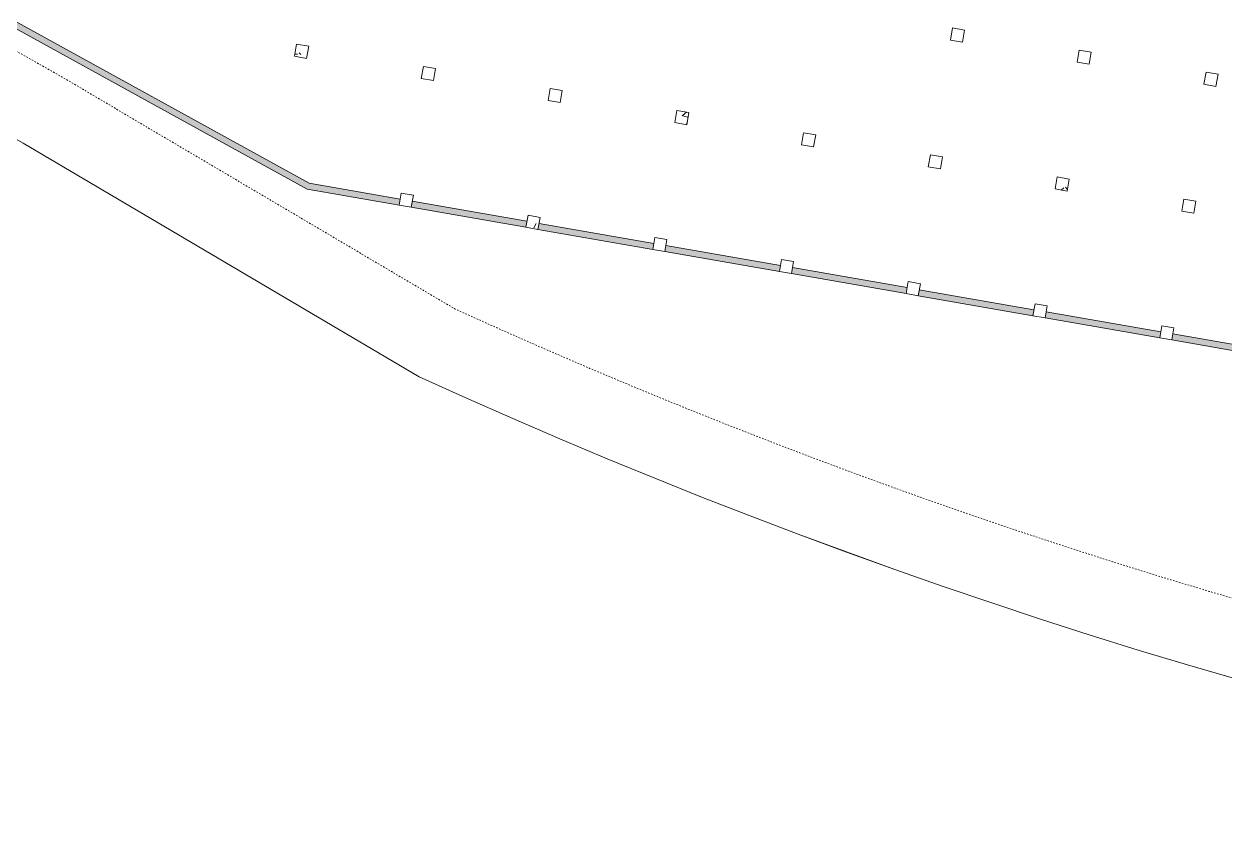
# Model space of a CAD drawing. Extents: x 274235 to 276654, y 142848 to 144425.
# Drawn here: x 276130.2 to 276208.6, y 142914.6 to 142966.6 of the extents above; entities that cross this region are included whole.
import ezdxf

# ---------------------------------------------------------------- set-up
doc = ezdxf.new("R2010")
doc.units = 0
doc.header["$LTSCALE"] = 1.5
doc.linetypes.add('IMPORT-SITE-SETBACK$0$_ACM-G-DASHED _2_', pattern=[19.05, 12.7, -6.35])
doc.layers.get('0').update_dxf_attribs({"linetype": 'CONTINUOUS', "lineweight": 0})
for name, color, linetype, lineweight in [('_ACM-A-DETL', 7, 'CONTINUOUS', 5), ('_ACM-A-SITE-PROP-ESMT', 10, 'CONTINUOUS', 5), ('_ACM-A-WALL-FULL', 6, 'CONTINUOUS', 13), ('_ACM-A-WALL-PATT', 8, 'CONTINUOUS', 9), ('_ACM-S-STRU-CLOS', 5, 'CONTINUOUS', 5), ('SITE for basement_dwg', 8, 'CONTINUOUS', 5), ('SITE-SETBACK$0$_ACM-A-SITE-SETB-HIRS', 7, 'IMPORT-SITE-SETBACK$0$_ACM-G-DASHED _2_', 18), ('SITE-SETBACK$0$JZD', 250, 'CONTINUOUS', 5)]:
    doc.layers.add(name, color=color, linetype=linetype, lineweight=lineweight)

# ---------------------------------------------------------------- blocks, each defined once
blk = doc.blocks.new('SITE for basement_dwg-3947335-B1_Working')
at = {"layer": 'SITE-SETBACK$0$_ACM-A-SITE-SETB-HIRS', "flags": 128}
blk.add_lwpolyline([(441171, 257688), (447193, 257688), (445964, 215892), (464070, 215604), (464034, 183857), (464946, 136400), (467077, 81763), (463911, 41559), (467261, -31569), (445510, -54465), (417944, -54618), (414626, -54621), (411318, -54596), (408012, -54543), (404706, -54460), (401399, -54349), (398094, -54210), (394792, -54041), (391491, -53843), (388192, -53617), (384893, -53362), (381598, -53079), (378306, -52767), (375017, -52425), (371729, -52056), (368447, -51659), (365167, -51232), (361891, -50777), (358620, -50293), (355353, -49781), (352089, -49240), (348831, -48672), (345578, -48074), (342330, -47449), (339089, -46796), (335852, -46114), (332622, -45404), (329398, -44666), (326181, -43899), (322970, -43105), (320011, -42346), (292145, -31836), (279304, -27260), (276912, -26407), (227559, -8820), (178459, 5903), (177562, 21093), (169095, 20113), (166988, 17822), (159511, 52445), (159728, 58960), (160004, 60492), (159400, 67475), (158242, 76922), (156377, 88374), (154069, 96126), (153228, 103623), (148745, 257688)], dxfattribs=at)
at = {"layer": 'SITE-SETBACK$0$JZD', "flags": 128}
blk.add_lwpolyline([(374480, -57396), (371149, -57023), (367823, -56620), (364500, -56187), (361182, -55726), (357867, -55236), (354557, -54717), (351251, -54169), (347949, -53593), (344653, -52988), (341363, -52355), (338079, -51693), (334800, -51002), (331527, -50282), (328261, -49535), (325001, -48758), (321748, -47954), (318503, -47121), (290424, -36530), (277626, -31970), (275233, -31117), (226000, -13573)], dxfattribs=at)
blk = doc.blocks.new('M_Concrete-Rectangular-Column - 800 x 800mm-V238-B1_Working')
at = {"layer": '_ACM-S-STRU-CLOS'}
h = blk.add_hatch(dxfattribs=at)
h.set_pattern_fill('FP_156', color=256, style=0, pattern_type=2)
h.set_pattern_definition([(50, (-975004, -554004.6), (3643.682, -318.781), [381, -4191]), (355, (-975004, -554004.6), (-704.856, 3821.136), [304.8, -3352.8]), (100.451, (-974700.5, -554031), (2938.852, 3502.332), [323.8, -3561.801]), (46.184, (-975004, -552988.6), (5421.582, -840.855), [571.5, -6286.5]), (96.636, (-974552.3, -553058.6), (4748.051, 4948.551), [485.7, -5342.702]), (351.184, (-975004, -552988.6), (4748.1, 4948.506), [457.2, -5029.2]), (21, (-974496, -553242.6), (3032.288, -2045.3045), [381, -4191]), (326, (-974496, -553242.6), (1236.042, 3683.762), [304.8, -3352.8]), (71.451, (-974243.4, -553413), (4268.343, 1638.425), [323.8, -3561.801]), (37.5, (-975004.1, -554004.6), (61.772, 1691.1008), [167.64, -3144.52, 167.64, -6601.46]), (37.5, (-975004.1, -554004.6), (61.772, 1691.1008), [-3479.8, -3235.96, 167.64, -3197.86]), (7.5, (-975004.1, -554004.6), (1336.3933, 2003.6115), [167.64, -1772.92, 167.64, -4351.02]), (7.5, (-975004.1, -554004.6), (1336.3933, 2003.6115), [-2108.2, -3068.32, 167.64, -1115.06]), (327.5, (-976137, -554004.6), (2711.8178, -114.5786), [167.64, -1102.36, -9220.2]), (327.5, (-976137, -554004.6), (2711.8178, -114.5786), [-1270, 167.64, -3794.76, -5257.8]), (327.5, (-976137, -554004.6), (2711.8178, -114.5786), [-5232.4, 167.64, -5090.16]), (317.5, (-976645, -554004.6), (2962.5856, 508.5334), [167.64, -1483.36, 167.64, -6197.6]), (317.5, (-976645, -554004.6), (2962.5856, 508.5334), [-1818.64, -2463.8, 167.64, -3566.16])])
h.paths.add_polyline_path([(400, -400), (400, 400), (-400, 400), (-400, -400)])
at = {"layer": '_ACM-A-DETL', "color": 250}
for p, q in [((400, 400), (-400, 400)), ((-400, 400), (-400, -400)), ((400, -400), (400, 400)), ((-400, -400), (400, -400))]:
    blk.add_line(p, q, dxfattribs=at)
blk = doc.blocks.new('M_Concrete-Rectangular-Column - 800 x 800mm-V239-B1_Working')
at = {"layer": '_ACM-A-DETL', "color": 250}
for p, q in [((400, 400), (-400, 400)), ((-400, 400), (-400, -400)), ((400, -400), (400, 400)), ((-400, -400), (400, -400))]:
    blk.add_line(p, q, dxfattribs=at)
blk = doc.blocks.new('M_Concrete-Rectangular-Column - 800 x 800mm-V248-B1_Working')
at = {"layer": '_ACM-S-STRU-CLOS'}
h = blk.add_hatch(dxfattribs=at)
h.set_pattern_fill('FP_161', color=256, style=0, pattern_type=2)
h.set_pattern_definition([(50, (-949804, -545604.6), (3643.682, -318.781), [381, -4191]), (355, (-949804, -545604.6), (-704.856, 3821.136), [304.8, -3352.8]), (100.451, (-949500.5, -545631), (2938.852, 3502.332), [323.8, -3561.801]), (46.184, (-949804, -544588.6), (5421.582, -840.855), [571.5, -6286.5]), (96.636, (-949352.3, -544658.6), (4748.051, 4948.551), [485.7, -5342.702]), (351.184, (-949804, -544588.6), (4748.1, 4948.506), [457.2, -5029.2]), (21, (-949296, -544842.6), (3032.288, -2045.3045), [381, -4191]), (326, (-949296, -544842.6), (1236.042, 3683.762), [304.8, -3352.8]), (71.451, (-949043.4, -545013), (4268.343, 1638.425), [323.8, -3561.801]), (37.5, (-949804.1, -545604.6), (61.772, 1691.1008), [167.64, -3144.52, 167.64, -6601.46]), (37.5, (-949804.1, -545604.6), (61.772, 1691.1008), [-3479.8, -3235.96, 167.64, -3197.86]), (7.5, (-949804.1, -545604.6), (1336.3933, 2003.6115), [167.64, -1772.92, 167.64, -4351.02]), (7.5, (-949804.1, -545604.6), (1336.3933, 2003.6115), [-2108.2, -3068.32, 167.64, -1115.06]), (327.5, (-950937, -545604.6), (2711.8178, -114.5786), [167.64, -1102.36, -9220.2]), (327.5, (-950937, -545604.6), (2711.8178, -114.5786), [-1270, 167.64, -3794.76, -5257.8]), (327.5, (-950937, -545604.6), (2711.8178, -114.5786), [-5232.4, 167.64, -5090.16]), (317.5, (-951445, -545604.6), (2962.5856, 508.5334), [167.64, -1483.36, 167.64, -6197.6]), (317.5, (-951445, -545604.6), (2962.5856, 508.5334), [-1818.64, -2463.8, 167.64, -3566.16])])
h.paths.add_polyline_path([(400, -400), (400, 400), (-400, 400), (-400, -400)])
at = {"layer": '_ACM-A-DETL', "color": 250}
for p, q in [((400, 400), (-400, 400)), ((-400, 400), (-400, -400)), ((400, -400), (400, 400)), ((-400, -400), (400, -400))]:
    blk.add_line(p, q, dxfattribs=at)
blk = doc.blocks.new('M_Concrete-Rectangular-Column - 800 x 800mm-V249-B1_Working')
at = {"layer": '_ACM-A-DETL', "color": 250}
for p, q in [((400, 400), (-400, 400)), ((-400, 400), (-400, -400)), ((400, -400), (400, 400)), ((-400, -400), (400, -400))]:
    blk.add_line(p, q, dxfattribs=at)
blk = doc.blocks.new('M_Concrete-Rectangular-Column - 800 x 800mm-V250-B1_Working')
at = {"layer": '_ACM-A-DETL', "color": 250}
for p, q in [((400, 400), (-400, 400)), ((-400, 400), (-400, -400)), ((400, -400), (400, 400)), ((-400, -400), (400, -400))]:
    blk.add_line(p, q, dxfattribs=at)
blk = doc.blocks.new('M_Concrete-Rectangular-Column - 800 x 800mm-V251-B1_Working')
at = {"layer": '_ACM-S-STRU-CLOS'}
h = blk.add_hatch(dxfattribs=at)
h.set_pattern_fill('FP_162', color=256, style=0, pattern_type=2)
h.set_pattern_definition([(50, (-924604, -545604.6), (3643.682, -318.781), [381, -4191]), (355, (-924604, -545604.6), (-704.856, 3821.136), [304.8, -3352.8]), (100.451, (-924300.5, -545631), (2938.852, 3502.332), [323.8, -3561.801]), (46.184, (-924604, -544588.6), (5421.582, -840.855), [571.5, -6286.5]), (96.636, (-924152.3, -544658.6), (4748.051, 4948.551), [485.7, -5342.702]), (351.184, (-924604, -544588.6), (4748.1, 4948.506), [457.2, -5029.2]), (21, (-924096, -544842.6), (3032.288, -2045.3045), [381, -4191]), (326, (-924096, -544842.6), (1236.042, 3683.762), [304.8, -3352.8]), (71.451, (-923843.4, -545013), (4268.343, 1638.425), [323.8, -3561.801]), (37.5, (-924604.1, -545604.6), (61.772, 1691.1008), [167.64, -3144.52, 167.64, -6601.46]), (37.5, (-924604.1, -545604.6), (61.772, 1691.1008), [-3479.8, -3235.96, 167.64, -3197.86]), (7.5, (-924604.1, -545604.6), (1336.3933, 2003.6115), [167.64, -1772.92, 167.64, -4351.02]), (7.5, (-924604.1, -545604.6), (1336.3933, 2003.6115), [-2108.2, -3068.32, 167.64, -1115.06]), (327.5, (-925737, -545604.6), (2711.8178, -114.5786), [167.64, -1102.36, -9220.2]), (327.5, (-925737, -545604.6), (2711.8178, -114.5786), [-1270, 167.64, -3794.76, -5257.8]), (327.5, (-925737, -545604.6), (2711.8178, -114.5786), [-5232.4, 167.64, -5090.16]), (317.5, (-926245, -545604.6), (2962.5856, 508.5334), [167.64, -1483.36, 167.64, -6197.6]), (317.5, (-926245, -545604.6), (2962.5856, 508.5334), [-1818.64, -2463.8, 167.64, -3566.16])])
h.paths.add_polyline_path([(400, -400), (400, 400), (-400, 400), (-400, -400)])
at = {"layer": '_ACM-A-DETL', "color": 250}
for p, q in [((400, 400), (-400, 400)), ((-400, 400), (-400, -400)), ((400, -400), (400, 400)), ((-400, -400), (400, -400))]:
    blk.add_line(p, q, dxfattribs=at)
blk = doc.blocks.new('M_Concrete-Rectangular-Column - 800 x 800mm-V252-B1_Working')
at = {"layer": '_ACM-A-DETL', "color": 250}
for p, q in [((400, 400), (-400, 400)), ((-400, 400), (-400, -400)), ((400, -400), (400, 400)), ((-400, -400), (400, -400))]:
    blk.add_line(p, q, dxfattribs=at)
blk = doc.blocks.new('M_Concrete-Rectangular-Column - 800 x 800mm-V253-B1_Working')
at = {"layer": '_ACM-S-STRU-CLOS'}
h = blk.add_hatch(dxfattribs=at)
h.set_pattern_fill('FP_163', color=256, style=0, pattern_type=2)
h.set_pattern_definition([(50, (-941404, -537204.6), (3643.682, -318.781), [381, -4191]), (355, (-941404, -537204.6), (-704.856, 3821.136), [304.8, -3352.8]), (100.451, (-941100.5, -537231), (2938.852, 3502.332), [323.8, -3561.801]), (46.184, (-941404, -536188.6), (5421.582, -840.855), [571.5, -6286.5]), (96.636, (-940952.3, -536258.6), (4748.051, 4948.551), [485.7, -5342.702]), (351.184, (-941404, -536188.6), (4748.1, 4948.506), [457.2, -5029.2]), (21, (-940896, -536442.6), (3032.288, -2045.3045), [381, -4191]), (326, (-940896, -536442.6), (1236.042, 3683.762), [304.8, -3352.8]), (71.451, (-940643.4, -536613), (4268.343, 1638.425), [323.8, -3561.801]), (37.5, (-941404.1, -537204.6), (61.772, 1691.1008), [167.64, -3144.52, 167.64, -6601.46]), (37.5, (-941404.1, -537204.6), (61.772, 1691.1008), [-3479.8, -3235.96, 167.64, -3197.86]), (7.5, (-941404.1, -537204.6), (1336.3933, 2003.6115), [167.64, -1772.92, 167.64, -4351.02]), (7.5, (-941404.1, -537204.6), (1336.3933, 2003.6115), [-2108.2, -3068.32, 167.64, -1115.06]), (327.5, (-942537, -537204.6), (2711.8178, -114.5786), [167.64, -1102.36, -9220.2]), (327.5, (-942537, -537204.6), (2711.8178, -114.5786), [-1270, 167.64, -3794.76, -5257.8]), (327.5, (-942537, -537204.6), (2711.8178, -114.5786), [-5232.4, 167.64, -5090.16]), (317.5, (-943045, -537204.6), (2962.5856, 508.5334), [167.64, -1483.36, 167.64, -6197.6]), (317.5, (-943045, -537204.6), (2962.5856, 508.5334), [-1818.64, -2463.8, 167.64, -3566.16])])
h.paths.add_polyline_path([(400, -400), (400, 400), (-400, 400), (-400, -400)])
at = {"layer": '_ACM-A-DETL', "color": 250}
for p, q in [((400, 400), (-400, 400)), ((-400, 400), (-400, -400)), ((400, -400), (400, 400)), ((-400, -400), (400, -400))]:
    blk.add_line(p, q, dxfattribs=at)
blk = doc.blocks.new('M_Concrete-Rectangular-Column - 800 x 800mm-V254-B1_Working')
at = {"layer": '_ACM-A-DETL', "color": 250}
for p, q in [((400, 400), (-400, 400)), ((-400, 400), (-400, -400)), ((400, -400), (400, 400)), ((-400, -400), (400, -400))]:
    blk.add_line(p, q, dxfattribs=at)
blk = doc.blocks.new('M_Concrete-Rectangular-Column - 800 x 800mm-V263-B1_Working')
at = {"layer": '_ACM-A-DETL', "color": 250}
for p, q in [((400, 400), (-400, 400)), ((-400, 400), (-400, -400)), ((400, -400), (400, 400)), ((-400, -400), (400, -400))]:
    blk.add_line(p, q, dxfattribs=at)
blk = doc.blocks.new('M_Concrete-Rectangular-Column - 800 x 800mm-V331-B1_Working')
at = {"layer": '_ACM-S-STRU-CLOS'}
h = blk.add_hatch(dxfattribs=at)
h.set_pattern_fill('FP_216', color=256, style=0, pattern_type=2)
h.set_pattern_definition([(50, (-975004, -545604.6), (3643.682, -318.781), [381, -4191]), (355, (-975004, -545604.6), (-704.856, 3821.136), [304.8, -3352.8]), (100.451, (-974700.5, -545631), (2938.852, 3502.332), [323.8, -3561.801]), (46.184, (-975004, -544588.6), (5421.582, -840.855), [571.5, -6286.5]), (96.636, (-974552.3, -544658.6), (4748.051, 4948.551), [485.7, -5342.702]), (351.184, (-975004, -544588.6), (4748.1, 4948.506), [457.2, -5029.2]), (21, (-974496, -544842.6), (3032.288, -2045.3045), [381, -4191]), (326, (-974496, -544842.6), (1236.042, 3683.762), [304.8, -3352.8]), (71.451, (-974243.4, -545013), (4268.343, 1638.425), [323.8, -3561.801]), (37.5, (-975004.1, -545604.6), (61.772, 1691.1008), [167.64, -3144.52, 167.64, -6601.46]), (37.5, (-975004.1, -545604.6), (61.772, 1691.1008), [-3479.8, -3235.96, 167.64, -3197.86]), (7.5, (-975004.1, -545604.6), (1336.3933, 2003.6115), [167.64, -1772.92, 167.64, -4351.02]), (7.5, (-975004.1, -545604.6), (1336.3933, 2003.6115), [-2108.2, -3068.32, 167.64, -1115.06]), (327.5, (-976137, -545604.6), (2711.8178, -114.5786), [167.64, -1102.36, -9220.2]), (327.5, (-976137, -545604.6), (2711.8178, -114.5786), [-1270, 167.64, -3794.76, -5257.8]), (327.5, (-976137, -545604.6), (2711.8178, -114.5786), [-5232.4, 167.64, -5090.16]), (317.5, (-976645, -545604.6), (2962.5856, 508.5334), [167.64, -1483.36, 167.64, -6197.6]), (317.5, (-976645, -545604.6), (2962.5856, 508.5334), [-1818.64, -2463.8, 167.64, -3566.16])])
h.paths.add_polyline_path([(400, -400), (400, 400), (-400, 400), (-400, -400)])
at = {"layer": '_ACM-A-DETL', "color": 250}
for p, q in [((400, 400), (-400, 400)), ((-400, 400), (-400, -400)), ((400, -400), (400, 400)), ((-400, -400), (400, -400))]:
    blk.add_line(p, q, dxfattribs=at)
blk = doc.blocks.new('M_Concrete-Rectangular-Column - 800 x 800mm-V332-B1_Working')
at = {"layer": '_ACM-A-DETL', "color": 250}
for p, q in [((400, 400), (-400, 400)), ((-400, 400), (-400, -400)), ((400, -400), (400, 400)), ((-400, -400), (400, -400))]:
    blk.add_line(p, q, dxfattribs=at)
blk = doc.blocks.new('M_Concrete-Rectangular-Column - 800 x 800mm-V333-B1_Working')
at = {"layer": '_ACM-A-DETL', "color": 250}
for p, q in [((400, 400), (-400, 400)), ((-400, 400), (-400, -400)), ((400, -400), (400, 400)), ((-400, -400), (400, -400))]:
    blk.add_line(p, q, dxfattribs=at)
blk = doc.blocks.new('M_Concrete-Rectangular-Column - 800 x 800mm-V342-B1_Working')
at = {"layer": '_ACM-A-DETL', "color": 250}
for p, q in [((400, 400), (-400, 400)), ((-400, 400), (-400, -400)), ((400, -400), (400, 400)), ((-400, -400), (400, -400))]:
    blk.add_line(p, q, dxfattribs=at)
blk = doc.blocks.new('M_Concrete-Rectangular-Column - 800 x 800mm-V343-B1_Working')
at = {"layer": '_ACM-A-DETL', "color": 250}
for p, q in [((400, 400), (-400, 400)), ((-400, 400), (-400, -400)), ((400, -400), (400, 400)), ((-400, -400), (400, -400))]:
    blk.add_line(p, q, dxfattribs=at)
blk = doc.blocks.new('M_Concrete-Rectangular-Column - 800 x 800mm-V344-B1_Working')
at = {"layer": '_ACM-S-STRU-CLOS'}
h = blk.add_hatch(dxfattribs=at)
h.set_pattern_fill('FP_222', color=256, style=0, pattern_type=2)
h.set_pattern_definition([(50, (-983404, -537204.6), (3643.682, -318.781), [381, -4191]), (355, (-983404, -537204.6), (-704.856, 3821.136), [304.8, -3352.8]), (100.451, (-983100.5, -537231), (2938.852, 3502.332), [323.8, -3561.801]), (46.184, (-983404, -536188.6), (5421.582, -840.855), [571.5, -6286.5]), (96.636, (-982952.3, -536258.6), (4748.051, 4948.551), [485.7, -5342.702]), (351.184, (-983404, -536188.6), (4748.1, 4948.506), [457.2, -5029.2]), (21, (-982896, -536442.6), (3032.288, -2045.3045), [381, -4191]), (326, (-982896, -536442.6), (1236.042, 3683.762), [304.8, -3352.8]), (71.451, (-982643.4, -536613), (4268.343, 1638.425), [323.8, -3561.801]), (37.5, (-983404.1, -537204.6), (61.772, 1691.1008), [167.64, -3144.52, 167.64, -6601.46]), (37.5, (-983404.1, -537204.6), (61.772, 1691.1008), [-3479.8, -3235.96, 167.64, -3197.86]), (7.5, (-983404.1, -537204.6), (1336.3933, 2003.6115), [167.64, -1772.92, 167.64, -4351.02]), (7.5, (-983404.1, -537204.6), (1336.3933, 2003.6115), [-2108.2, -3068.32, 167.64, -1115.06]), (327.5, (-984537, -537204.6), (2711.8178, -114.5786), [167.64, -1102.36, -9220.2]), (327.5, (-984537, -537204.6), (2711.8178, -114.5786), [-1270, 167.64, -3794.76, -5257.8]), (327.5, (-984537, -537204.6), (2711.8178, -114.5786), [-5232.4, 167.64, -5090.16]), (317.5, (-985045, -537204.6), (2962.5856, 508.5334), [167.64, -1483.36, 167.64, -6197.6]), (317.5, (-985045, -537204.6), (2962.5856, 508.5334), [-1818.64, -2463.8, 167.64, -3566.16])])
h.paths.add_polyline_path([(400, -400), (400, 400), (-400, 400), (-400, -400)])
at = {"layer": '_ACM-A-DETL', "color": 250}
for p, q in [((400, 400), (-400, 400)), ((-400, 400), (-400, -400)), ((400, -400), (400, 400)), ((-400, -400), (400, -400))]:
    blk.add_line(p, q, dxfattribs=at)
blk = doc.blocks.new('M_Concrete-Rectangular-Column - 800 x 800mm-V551-B1_Working')
at = {"layer": '_ACM-A-DETL', "color": 250}
for p, q in [((400, 400), (-400, 400)), ((-400, 400), (-400, -400)), ((400, -400), (400, 400)), ((-400, -400), (400, -400))]:
    blk.add_line(p, q, dxfattribs=at)
blk = doc.blocks.new('M_Concrete-Rectangular-Column - 800 x 800mm-V552-B1_Working')
at = {"layer": '_ACM-A-DETL', "color": 250}
for p, q in [((400, 400), (-400, 400)), ((-400, 400), (-400, -400)), ((400, -400), (400, 400)), ((-400, -400), (400, -400))]:
    blk.add_line(p, q, dxfattribs=at)
blk = doc.blocks.new('Family - ___-3630293-B1_Working')
at = {"layer": '_ACM-A-SITE-PROP-ESMT'}
for p, q in [((935809, 525996), (907730, 536586)), ((939055, 525163), (935809, 525996)), ((942308, 524358), (939055, 525163)), ((945567, 523582), (942308, 524358)), ((948834, 522834), (945567, 523582)), ((952106, 522115), (948834, 522834)), ((955386, 521424), (952106, 522115)), ((958669, 520762), (955386, 521424)), ((961960, 520129), (958669, 520762)), ((965256, 519523), (961960, 520129)), ((968557, 518947), (965256, 519523)), ((971863, 518399), (968557, 518947)), ((975174, 517880), (971863, 518399)), ((978488, 517391), (975174, 517880)), ((981807, 516930), (978488, 517391)), ((985130, 516497), (981807, 516930)), ((988456, 516094), (985130, 516497)), ((991786, 515720), (988456, 516094))]:
    blk.add_line(p, q, dxfattribs=at)
blk = doc.blocks.new('BASEMENT20250512')
at = {"layer": '_ACM-A-WALL-PATT', "lineweight": 5}
blk.add_hatch(color=256, dxfattribs=at).paths.add_polyline_path([(926499.8238, 536804.566), (926566.569, 537204.566), (813609.8775, 575980.8232), (814197.8313, 575356.0753), (918938.0002, 539400.4212)])
h = blk.add_hatch(color=256, dxfattribs=at)
h.paths.add_polyline_path([(1073167.1331, 536804.566), (1073547.1273, 537204.566), (1067804.1232, 537204.566), (1067804.1232, 536804.566)])
h.paths.add_polyline_path([(1058604.1232, 536804.566), (1058604.1232, 537204.566), (1051004.1233, 537204.566), (1051004.1233, 536804.566)])
h.paths.add_polyline_path([(1062427.6864, 536804.566), (1067004.1232, 536804.566), (1067004.1232, 537204.566), (1059404.1232, 537204.566), (1059404.1232, 536804.566)])
h.paths.add_polyline_path([(1041804.1233, 536804.566), (1041804.1233, 537204.566), (1034204.1233, 537204.566), (1034204.1233, 536804.566)])
h.paths.add_polyline_path([(1050204.1233, 536804.566), (1050204.1233, 537204.566), (1042604.1233, 537204.566), (1042604.1233, 536804.566)])
h.paths.add_polyline_path([(1033404.1233, 536804.566), (1033404.1233, 537204.566), (1025804.1234, 537204.566), (1025804.1234, 536804.566), (1026555.2649, 536804.566)])
h.paths.add_polyline_path([(1025004.1234, 536804.566), (1025004.1234, 537204.566), (1017404.1234, 537204.566), (1017404.1234, 536804.566)])
h.paths.add_polyline_path([(1008204.1234, 536804.566), (1008204.1234, 537204.566), (1000604.1235, 537204.566), (1000604.1235, 536804.566)])
h.paths.add_polyline_path([(1016604.1234, 536804.566), (1016604.1234, 537204.566), (1009004.1234, 537204.566), (1009004.1234, 536804.566)])
h.paths.add_polyline_path([(999804.1235, 536804.566), (999804.1235, 537204.566), (992204.1235, 537204.566), (992204.1235, 536804.566)])
h.paths.add_polyline_path([(991404.1235, 536804.566), (991404.1235, 537204.566), (983804.1235, 537204.566), (983804.1235, 536804.566), (990682.8433, 536804.566)])
h.paths.add_polyline_path([(983004.1235, 536804.566), (983004.1235, 537204.566), (975404.1235, 537204.566), (975404.1235, 536804.566)])
h.paths.add_polyline_path([(974604.1235, 536804.566), (974604.1235, 537204.566), (967004.1236, 537204.566), (967004.1236, 536804.566)])
h.paths.add_polyline_path([(966204.1236, 536804.566), (966204.1236, 537204.566), (958604.1236, 537204.566), (958604.1236, 536804.566)])
h.paths.add_polyline_path([(957804.1236, 536804.566), (957804.1236, 537204.566), (950204.1236, 537204.566), (950204.1236, 536804.566), (954810.4218, 536804.566)])
h.paths.add_polyline_path([(949404.1236, 536804.566), (949404.1236, 537204.566), (941804.1237, 537204.566), (941804.1237, 536804.566)])
h.paths.add_polyline_path([(941004.1237, 536804.566), (941004.1237, 537204.566), (933404.1237, 537204.566), (933404.1237, 536804.566)])
h.paths.add_polyline_path([(926499.8238, 536804.566), (932604.1237, 536804.566), (932604.1237, 537204.566), (926566.569, 537204.566)])
at = {"layer": '_ACM-A-WALL-FULL', "lineweight": 9}
for p, q in [((926566.569, 537204.566), (814421.3021, 575702.2739)), ((814197.8313, 575356.0753), (926499.8238, 536804.566)), ((932604.1237, 537204.566), (926566.569, 537204.566)), ((941004.1237, 537204.566), (933404.1237, 537204.566)), ((949404.1236, 537204.566), (941804.1237, 537204.566)), ((957804.1236, 537204.566), (950204.1236, 537204.566)), ((966204.1236, 537204.566), (958604.1236, 537204.566)), ((974604.1235, 537204.566), (967004.1236, 537204.566)), ((983004.1235, 537204.566), (975404.1235, 537204.566)), ((991404.1235, 537204.566), (983804.1235, 537204.566)), ((926499.8238, 536804.566), (932604.1237, 536804.566)), ((933404.1237, 536804.566), (941004.1237, 536804.566)), ((941804.1237, 536804.566), (949404.1236, 536804.566)), ((950204.1236, 536804.566), (957804.1236, 536804.566)), ((958604.1236, 536804.566), (966204.1236, 536804.566)), ((967004.1236, 536804.566), (974604.1235, 536804.566)), ((975404.1235, 536804.566), (983004.1235, 536804.566)), ((983804.1235, 536804.566), (991404.1235, 536804.566))]:
    blk.add_line(p, q, dxfattribs=at)
at = {"layer": '_ACM-A-SITE-PROP-ESMT'}
blk.add_blockref('Family - ___-3630293-B1_Working', (0, 0), dxfattribs=at)
at = {"layer": '_ACM-S-STRU-CLOS'}
for name, p in [('M_Concrete-Rectangular-Column - 800 x 800mm-V239-B1_Working', (966604.1236, 554004.566)), ('M_Concrete-Rectangular-Column - 800 x 800mm-V238-B1_Working', (975004.1235, 554004.566)), ('M_Concrete-Rectangular-Column - 800 x 800mm-V263-B1_Working', (983404.1235, 554004.566)), ('M_Concrete-Rectangular-Column - 800 x 800mm-V251-B1_Working', (924604.1237, 545604.566)), ('M_Concrete-Rectangular-Column - 800 x 800mm-V250-B1_Working', (933004.1237, 545604.566)), ('M_Concrete-Rectangular-Column - 800 x 800mm-V249-B1_Working', (941404.1237, 545604.566)), ('M_Concrete-Rectangular-Column - 800 x 800mm-V248-B1_Working', (949804.1236, 545604.566)), ('M_Concrete-Rectangular-Column - 800 x 800mm-V551-B1_Working', (958204.1236, 545604.566)), ('M_Concrete-Rectangular-Column - 800 x 800mm-V332-B1_Working', (966604.1236, 545604.566)), ('M_Concrete-Rectangular-Column - 800 x 800mm-V331-B1_Working', (975004.1235, 545604.566)), ('M_Concrete-Rectangular-Column - 800 x 800mm-V333-B1_Working', (983404.1235, 545604.566)), ('M_Concrete-Rectangular-Column - 800 x 800mm-V254-B1_Working', (933004.1237, 537204.566)), ('M_Concrete-Rectangular-Column - 800 x 800mm-V253-B1_Working', (941404.1237, 537204.566)), ('M_Concrete-Rectangular-Column - 800 x 800mm-V252-B1_Working', (949804.1236, 537204.566)), ('M_Concrete-Rectangular-Column - 800 x 800mm-V552-B1_Working', (958204.1236, 537204.566)), ('M_Concrete-Rectangular-Column - 800 x 800mm-V343-B1_Working', (966604.1236, 537204.566)), ('M_Concrete-Rectangular-Column - 800 x 800mm-V342-B1_Working', (975004.1235, 537204.566)), ('M_Concrete-Rectangular-Column - 800 x 800mm-V344-B1_Working', (983404.1235, 537204.566))]:
    blk.add_blockref(name, p, dxfattribs=at)
at = {"layer": 'SITE for basement_dwg', "color": 250}
blk.add_blockref('SITE for basement_dwg-3947335-B1_Working', (617306.3804, 573116.7708), dxfattribs=at)
blk = doc.blocks.new('Family - ___-3630293-F5_Working')
at = {"layer": '_ACM-A-SITE-PROP-ESMT'}
for p, q in [((935809, 525996), (907730, 536586)), ((939055, 525163), (935809, 525996)), ((942308, 524358), (939055, 525163)), ((945567, 523582), (942308, 524358)), ((948834, 522834), (945567, 523582)), ((952106, 522115), (948834, 522834)), ((955386, 521424), (952106, 522115)), ((958669, 520762), (955386, 521424)), ((961960, 520129), (958669, 520762)), ((965256, 519523), (961960, 520129)), ((968557, 518947), (965256, 519523)), ((971863, 518399), (968557, 518947)), ((975174, 517880), (971863, 518399)), ((978488, 517391), (975174, 517880)), ((981807, 516930), (978488, 517391)), ((985130, 516497), (981807, 516930)), ((988456, 516094), (985130, 516497)), ((991786, 515720), (988456, 516094))]:
    blk.add_line(p, q, dxfattribs=at)
blk = doc.blocks.new('5f0512')
at = {"layer": '_ACM-A-SITE-PROP-ESMT'}
blk.add_blockref('Family - ___-3630293-F5_Working', (-1000204.1235, -730404.5654), dxfattribs=at)

msp = doc.modelspace()

# ---------------------------------------------------------------- block references
at = {"xscale": 0.0009999999999999994, "yscale": 0.001, "zscale": 0.001, "rotation": 350.1075696352769}
msp.add_blockref('BASEMENT20250512', (275143.722, 142586.221), dxfattribs=at)

# ---------------------------------------------------------------- next in the draw order: block references
msp.add_blockref('5f0512', (276254.538, 143133.932), dxfattribs=at)

doc.saveas('drawing.dxf')
